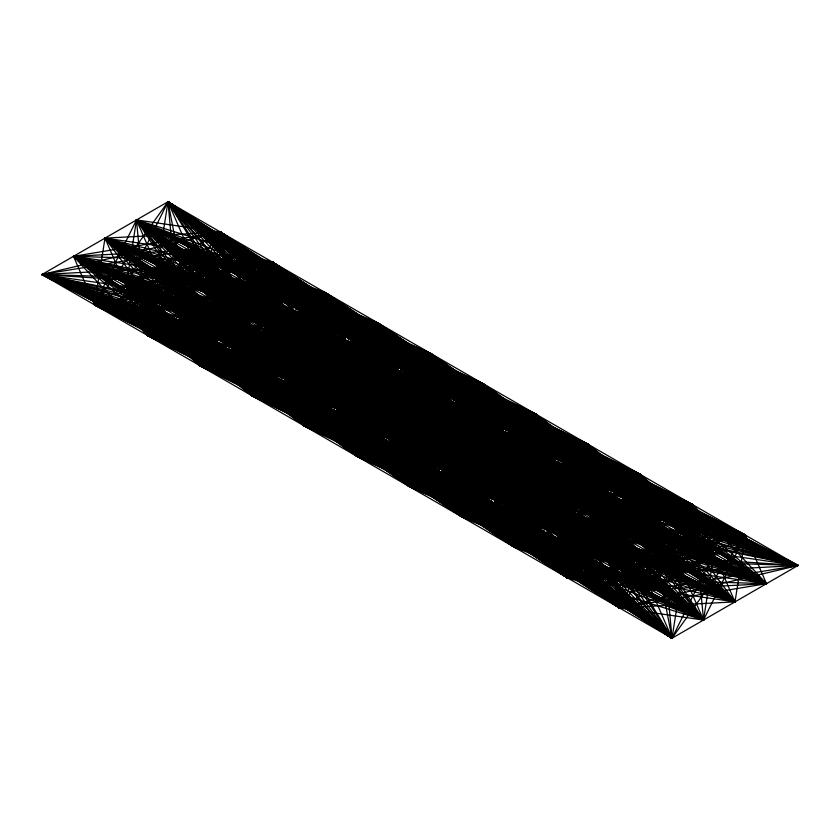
<?xml version="1.0" encoding="UTF-8"?>
<svg xmlns="http://www.w3.org/2000/svg" width="840" height="840" viewBox="0 0 840 840"><rect width="100%" height="100%" fill="white"/><g stroke="black" fill="none" stroke-linecap="round" stroke-linejoin="round"><path stroke-width="1.26" d="M105 238.14L94.5 304.815L703.5 620.046L745.5 535.185L136.5 219.954L94.5 304.815L651 589.743L766.5 583.674L745.5 535.185L189 250.257L73.5 256.326L94.5 304.815L598.5 559.429L798 565.488L672 638.232L42 274.512L168 201.768L798 565.488L619.5 607.929L73.5 256.326L220.5 232.071L766.5 583.674L619.5 607.929L126 286.629L136.5 219.954L220.5 232.071L714 553.371L703.5 620.046L619.5 607.929L178.5 316.943L168 201.768L766.5 583.674L567 577.615L73.5 256.326L273 262.385L766.5 583.674L514.5 547.302L73.5 256.326L325.5 292.698L766.5 583.674L462 516.999L73.5 256.326L378 323.001L766.5 583.674L546 529.116L304.5 426.058L73.5 256.326L294 310.884L535.5 413.942L766.5 583.674L409.5 486.685L73.5 256.326L430.5 353.315L766.5 583.674L357 456.372L73.5 256.326L483 383.628L766.5 583.674L304.5 426.058L126 286.629L168 201.768L714 553.371L672 638.232L73.5 256.326L147 335.129L703.5 620.046L693 504.872L136.5 219.954L147 335.129L651 589.743L798 565.488L136.5 219.954L199.5 365.442L703.5 620.046L640.5 474.558L136.5 219.954L252 395.756L703.5 620.046L588 444.245L136.5 219.954L231 347.256L409.5 486.685L703.5 620.046L609 492.744L430.5 353.315L136.5 219.954L304.5 426.058L703.5 620.046L535.5 413.942L136.5 219.954L357 456.372L703.5 620.046L483 383.628L136.5 219.954L409.5 486.685L651 589.743L693 504.872L189 250.257L42 274.512L703.5 620.046L430.5 353.315L189 250.257L147 335.129L598.5 559.429L714 553.371L640.5 474.558L189 250.257L178.5 316.943L304.5 426.058L651 589.743L661.5 523.058L535.5 413.942L189 250.257L199.5 365.442L651 589.743L640.5 474.558L241.5 280.57L42 274.512L651 589.743L535.5 413.942L241.5 280.57L126 286.629L199.5 365.442L598.5 559.429L745.5 535.185L735 601.86L619.5 607.929L231 347.256L220.5 232.071L105 238.14L147 335.129L546 529.116L745.5 535.185L672 638.232L126 286.629L273 262.385L714 553.371L567 577.615L126 286.629L325.5 292.698L714 553.371L514.5 547.302L126 286.629L430.5 353.315L714 553.371L409.5 486.685L126 286.629L346.5 341.197L640.5 474.558L766.5 583.674L441 468.5L94.5 304.815L168 201.768L661.5 523.058L672 638.232L178.5 316.943L220.5 232.071L661.5 523.058L619.5 607.929L283.5 377.57L189 250.257L325.5 292.698L661.5 523.058L514.5 547.302L178.5 316.943L325.5 292.698L609 492.744L619.5 607.929L745.5 535.185L241.5 280.57L94.5 304.815L546 529.116L661.5 523.058L483 383.628L189 250.257L304.5 426.058L598.5 559.429L640.5 474.558L294 310.884L94.5 304.815L220.5 232.071L609 492.744L598.5 559.429L409.5 486.685L178.5 316.943L294 310.884L588 444.245L766.5 583.674L252 395.756L73.5 256.326L535.5 413.942L714 553.371L493.5 498.803L199.5 365.442L73.5 256.326L399 371.501L745.5 535.185L567 577.615L178.5 316.943L378 323.001L714 553.371L357 456.372L126 286.629L483 383.628L714 553.371L304.5 426.058L105 238.14L273 262.385L661.5 523.058L462 516.999L126 286.629L535.5 413.942L735 601.86L567 577.615L231 347.256L241.5 280.57L430.5 353.315L661.5 523.058L357 456.372L178.5 316.943L483 383.628L735 601.86L514.5 547.302L231 347.256L273 262.385L609 492.744L567 577.615L283.5 377.57L168 201.768L147 335.129L493.5 498.803L798 565.488L567 577.615L105 238.14L325.5 292.698L556.5 462.431L651 589.743L514.5 547.302L283.5 377.57L273 262.385L136.5 219.954L336 407.873L619.5 607.929L693 504.872L241.5 280.57L199.5 365.442L546 529.116L693 504.872L766.5 583.674L199.5 365.442L105 238.14L378 323.001L661.5 523.058L441 468.5L42 274.512L220.5 232.071L556.5 462.431L672 638.232L693 504.872L294 310.884L147 335.129L220.5 232.071L504 432.128L703.5 620.046L567 577.615L157.5 268.443L378 323.001L609 492.744L462 516.999L178.5 316.943L399 371.501L798 565.488L514.5 547.302L105 238.14L430.5 353.315L735 601.86L693 504.872L346.5 341.197L42 274.512L273 262.385L556.5 462.431L567 577.615L693 504.872L105 238.14L252 395.756L651 589.743L483 383.628L241.5 280.57L252 395.756L598.5 559.429L588 444.245L189 250.257L357 456.372L651 589.743L430.5 353.315L157.5 268.443L252 395.756L546 529.116L588 444.245L241.5 280.57L357 456.372L598.5 559.429L483 383.628L105 238.14L357 456.372L735 601.86L640.5 474.558L105 238.14L409.5 486.685L735 601.86L588 444.245L105 238.14L462 516.999L703.5 620.046L378 323.001L136.5 219.954L462 516.999L651 589.743L378 323.001L189 250.257L409.5 486.685L682.5 571.557L588 444.245L157.5 268.443L304.5 426.058L735 601.86L378 323.001L42 274.512L598.5 559.429L504 432.128L168 201.768L199.5 365.442L735 601.86L325.5 292.698L136.5 219.954L514.5 547.302L703.5 620.046L325.5 292.698L42 274.512L546 529.116L556.5 462.431L168 201.768L252 395.756L735 601.86L273 262.385L94.5 304.815L493.5 498.803L693 504.872L157.5 268.443L357 456.372L682.5 571.557L535.5 413.942L105 238.14L619.5 607.929L640.5 474.558L157.5 268.443L409.5 486.685L630 541.244L535.5 413.942L157.5 268.443L462 516.999L735 601.86L220.5 232.071L199.5 365.442L682.5 571.557L483 383.628L157.5 268.443L514.5 547.302L745.5 535.185L294 310.884L252 395.756L682.5 571.557L430.5 353.315L210 298.756L304.5 426.058L682.5 571.557L378 323.001L94.5 304.815L735 601.86L168 201.768L304.5 426.058L630 541.244L430.5 353.315L42 274.512L493.5 498.803L609 492.744L168 201.768L357 456.372L798 565.488L189 250.257L462 516.999L682.5 571.557L325.5 292.698L94.5 304.815L682.5 571.557L273 262.385L147 335.129L735 601.86L399 371.501L42 274.512L735 601.86L346.5 341.197L147 335.129L682.5 571.557L220.5 232.071L252 395.756L630 541.244L378 323.001L147 335.129L630 541.244L325.5 292.698L147 335.129L577.5 510.93L378 323.001L231 347.256L462 516.999L798 565.488L241.5 280.57L336 407.873L672 638.232L640.5 474.558L210 298.756L409.5 486.685L798 565.488L294 310.884L283.5 377.57L672 638.232L588 444.245L210 298.756L462 516.999L745.5 535.185L346.5 341.197L231 347.256L672 638.232L535.5 413.942L210 298.756L514.5 547.302L693 504.872L210 298.756L567 577.615L640.5 474.558L73.5 256.326L703.5 620.046L273 262.385L199.5 365.442L630 541.244L273 262.385L252 395.756L577.5 510.93L273 262.385L304.5 426.058L798 565.488L346.5 341.197L199.5 365.442L714 553.371L588 444.245L73.5 256.326L735 601.86L294 310.884L304.5 426.058L661.5 523.058L105 238.14L672 638.232L483 383.628L42 274.512L682.5 571.557L168 201.768L336 407.873L735 601.86L241.5 280.57L409.5 486.685L745.5 535.185L105 238.14L441 468.5L798 565.488L105 238.14L493.5 498.803L640.5 474.558L126 286.629L252 395.756L714 553.371L105 238.14L546 529.116L535.5 413.942L42 274.512L630 541.244L220.5 232.071L304.5 426.058L745.5 535.185L157.5 268.443L619.5 607.929L588 444.245L262.5 329.07L462 516.999L693 504.872L262.5 329.07L567 577.615L588 444.245L126 286.629L735 601.86L189 250.257L388.5 438.186L714 553.371L157.5 268.443L672 638.232L504 432.128L105 238.14L598.5 559.429L430.5 353.315L94.5 304.815L630 541.244L168 201.768L409.5 486.685L693 504.872L73.5 256.326L682.5 571.557L399 371.501L94.5 304.815L577.5 510.93L220.5 232.071L357 456.372L745.5 535.185L210 298.756L619.5 607.929L535.5 413.942L178.5 316.943L735 601.86L136.5 219.954L567 577.615L535.5 413.942L94.5 304.815L766.5 583.674L136.5 219.954L441 468.5L745.5 535.185L262.5 329.07L619.5 607.929L483 383.628L94.5 304.815L525 480.617L325.5 292.698L199.5 365.442L525 480.617L220.5 232.071L336 407.873L682.5 571.557L346.5 341.197L304.5 426.058L609 492.744L105 238.14L651 589.743L451.5 401.814L126 286.629L682.5 571.557L294 310.884L409.5 486.685L609 492.744L157.5 268.443L441 468.5L640.5 474.558L514.5 547.302L189 250.257L682.5 571.557L283.5 377.57L325.5 292.698L651 589.743L157.5 268.443L798 565.488L252 395.756L325.5 292.698L598.5 559.429L157.5 268.443L504 432.128L619.5 607.929L136.5 219.954L682.5 571.557L231 347.256L430.5 353.315L672 638.232L210 298.756L798 565.488L199.5 365.442L378 323.001L672 638.232L262.5 329.07L798 565.488L336 407.873L325.5 292.698L672 638.232L136.5 219.954L630 541.244L283.5 377.57L430.5 353.315L619.5 607.929L315 359.383L640.5 474.558L462 516.999L168 201.768L577.5 510.93L42 274.512L588 444.245L514.5 547.302L315 359.383L745.5 535.185L388.5 438.186L220.5 232.071L703.5 620.046L105 238.14L556.5 462.431L514.5 547.302L241.5 280.57L682.5 571.557L178.5 316.943L640.5 474.558L409.5 486.685L220.5 232.071L651 589.743L210 298.756L556.5 462.431L409.5 486.685L273 262.385L651 589.743L262.5 329.07L556.5 462.431L441 468.5L241.5 280.57L630 541.244L231 347.256L535.5 413.942L514.5 547.302L168 201.768L703.5 620.046L157.5 268.443L556.5 462.431L357 456.372L273 262.385L598.5 559.429L210 298.756L609 492.744L388.5 438.186L294 310.884L630 541.244L178.5 316.943L504 432.128L514.5 547.302L220.5 232.071L598.5 559.429L262.5 329.07L609 492.744L252 395.756L378 323.001L619.5 607.929L189 250.257L630 541.244L126 286.629L693 504.872L357 456.372L325.5 292.698L619.5 607.929L241.5 280.57L577.5 510.93L283.5 377.57L399 371.501L703.5 620.046L210 298.756L661.5 523.058L199.5 365.442L430.5 353.315L546 529.116L157.5 268.443L661.5 523.058L336 407.873L346.5 341.197L630 541.244L73.5 256.326L504 432.128L493.5 498.803L157.5 268.443L766.5 583.674L147 335.129L430.5 353.315L567 577.615L189 250.257L577.5 510.93L231 347.256L451.5 401.814L619.5 607.929L168 201.768L651 589.743L315 359.383L609 492.744L147 335.129L483 383.628L567 577.615L241.5 280.57L525 480.617L231 347.256L588 444.245L462 516.999L220.5 232.071L672 638.232L189 250.257L525 480.617L178.5 316.943L693 504.872L304.5 426.058L325.5 292.698L567 577.615L451.5 401.814L94.5 304.815L714 553.371L210 298.756L493.5 498.803L535.5 413.942L147 335.129L714 553.371L262.5 329.07L493.5 498.803L483 383.628L199.5 365.442L745.5 535.185L73.5 256.326L577.5 510.93L346.5 341.197L357 456.372L640.5 474.558L42 274.512L766.5 583.674L105 238.14L735 601.86L283.5 377.57L483 383.628L514.5 547.302L273 262.385L388.5 438.186L693 504.872L42 274.512L714 553.371L315 359.383L546 529.116L451.5 401.814L147 335.129L661.5 523.058L262.5 329.07L546 529.116L378 323.001L304.5 426.058L640.5 474.558L94.5 304.815L661.5 523.058L315 359.383L598.5 559.429L399 371.501L199.5 365.442L693 504.872L231 347.256L735 601.86M766.5 583.674L73.5 256.326L798 565.488L42 274.512L745.5 535.185L94.5 304.815L609 492.744L126 286.629L766.5 583.674L367.5 389.687L703.5 620.046L189 250.257L546 529.116L220.5 232.071L567 577.615L273 262.385L619.5 607.929L294 310.884L651 589.743L136.5 219.954L472.5 450.314L73.5 256.326L609 492.744L283.5 377.57L640.5 474.558L336 407.873L535.5 413.942L357 456.372L378 323.001L567 577.615L168 201.768L472.5 450.314L42 274.512L504 432.128L462 516.999L294 310.884L577.5 510.93L178.5 316.943L745.5 535.185L252 395.756L430.5 353.315L514.5 547.302L346.5 341.197L651 589.743L367.5 389.687L798 565.488L147 335.129L588 444.245L409.5 486.685L325.5 292.698L493.5 498.803L189 250.257L472.5 450.314L126 286.629L745.5 535.185L147 335.129L504 432.128L357 456.372L399 371.501L672 638.232L367.5 389.687L714 553.371L283.5 377.57L588 444.245L441 468.5L168 201.768L598.5 559.429L136.5 219.954L577.5 510.93L126 286.629L556.5 462.431L252 395.756L399 371.501L567 577.615L294 310.884L525 480.617L126 286.629L798 565.488L283.5 377.57L504 432.128L388.5 438.186L378 323.001L336 407.873L766.5 583.674L210 298.756L546 529.116L273 262.385L462 516.999L535.5 413.942L199.5 365.442L556.5 462.431L42 274.512L661.5 523.058L73.5 256.326L525 480.617L136.5 219.954L546 529.116L346.5 341.197L462 516.999L483 383.628L252 395.756L693 504.872L94.5 304.815L588 444.245L357 456.372L430.5 353.315L462 516.999L325.5 292.698L514.5 547.302L378 323.001L409.5 486.685L535.5 413.942L252 395.756L640.5 474.558L147 335.129L693 504.872L336 407.873L483 383.628L441 468.5L273 262.385L672 638.232L241.5 280.57L703.5 620.046L262.5 329.07L766.5 583.674L231 347.256L556.5 462.431L336 407.873L451.5 401.814L462 516.999L378 323.001L493.5 498.803L168 201.768L672 638.232L346.5 341.197L441 468.5L451.5 401.814L252 395.756L588 444.245L388.5 438.186L399 371.501L493.5 498.803L294 310.884L703.5 620.046L315 359.383L766.5 583.674L178.5 316.943L798 565.488L94.5 304.815L556.5 462.431M640.5 474.558L199.5 365.442L588 444.245L304.5 426.058L483 383.628L409.5 486.685L399 371.501L514.5 547.302M357 456.372L483 383.628M199.5 365.442L504 432.128L304.5 426.058L430.5 353.315L441 468.5L325.5 292.698M283.5 377.57L745.5 535.185L231 347.256L714 553.371L73.5 256.326M231 347.256L661.5 523.058L126 286.629L714 553.371L178.5 316.943L609 492.744M178.5 316.943L661.5 523.058M136.5 219.954L703.5 620.046M546 529.116L241.5 280.57L651 589.743L189 250.257L598.5 559.429L294 310.884M241.5 280.57L598.5 559.429M346.5 341.197L619.5 607.929L220.5 232.071L493.5 498.803M430.5 353.315L409.5 486.685L451.5 401.814L304.5 426.058L535.5 413.942L388.5 438.186L430.5 353.315"/></g></svg>
